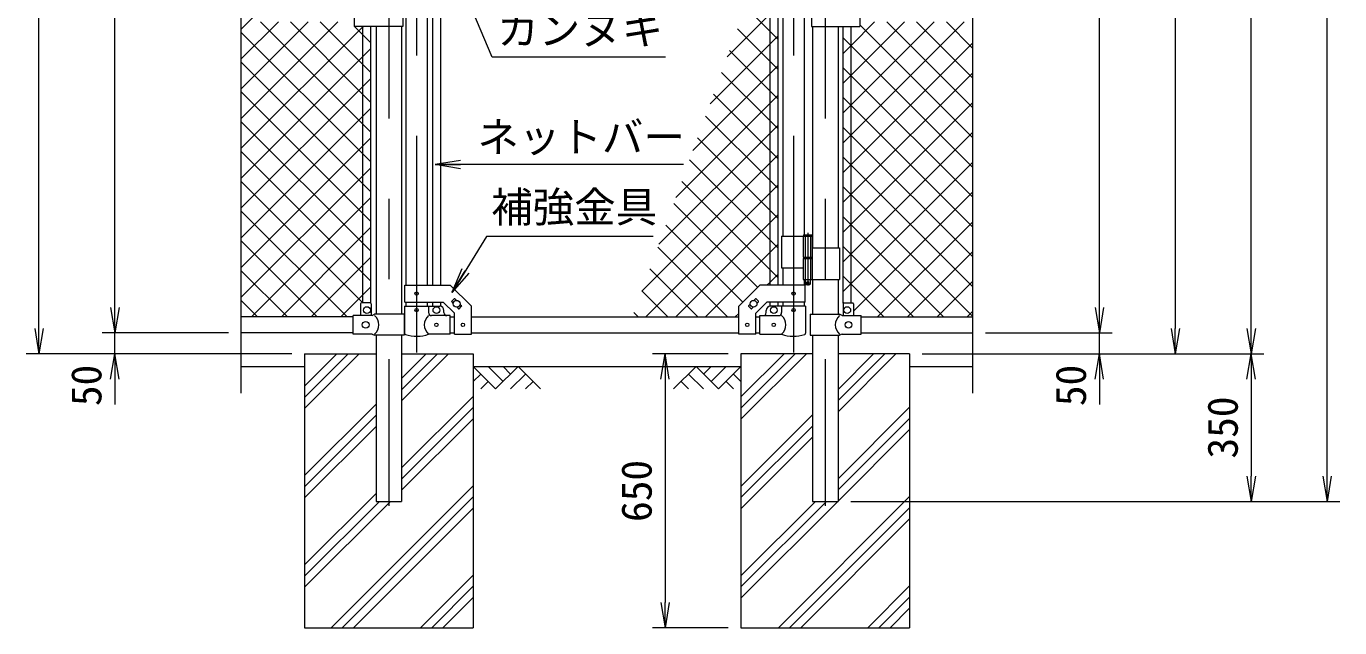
# Model space of a CAD drawing. Units: millimetres, scale not verified. Extents: x -6300 to 6300, y -4455 to 4455.
# Drawn here: x -4307 to -1192, y -1236 to 191 of the extents above; entities that cross this region are included whole.
import ezdxf
from ezdxf.enums import TextEntityAlignment as Align

# ---------------------------------------------------------------- set-up
doc = ezdxf.new("R2010")
doc.units = ezdxf.units.MM
doc.header["$LTSCALE"] = 30
doc.linetypes.add('DASHED', pattern=[7.5, 6, -1.5])
doc.linetypes.add('USER1', pattern=[50.8, 31.75, -6.35, 6.35, -6.35])
for name, color, linetype, lineweight in [('0-1_D-BMK', 2, 'USER1', 13), ('0-2_D-STR1', 1, 'Continuous', 18), ('0-3_D-STR3', 3, 'Continuous', 13), ('0-4_D-DCR-HCH', 7, 'Continuous', 9), ('0-5_D-BGD', 7, 'Continuous', 9), ('0-6_D-STR4', 7, 'Continuous', 9), ('0-7_D-STR-DIM', 7, 'Continuous', 9), ('0-8_0', 7, 'Continuous', 9), ('0-9_D-STR-TXT', 7, 'Continuous', 9), ('0-A_D-STR2', 7, 'Continuous', 9)]:
    doc.layers.add(name, color=color, linetype=linetype, lineweight=lineweight)
doc.styles.add('ＭＳ ゴシック', font='')
doc.styles.get('ＭＳ ゴシック').set_extended_font_data('MS Gothic')

# ---------------------------------------------------------------- blocks, each defined once
blk = doc.blocks.new('_Open')
at = {"layer": '0-8_0'}
blk.add_line((-30, 5), (0, 0), dxfattribs=at)
blk.add_lwpolyline([(-30, -5), (0, 0), (-30, 0)], dxfattribs=at)

msp = doc.modelspace()

# ---------------------------------------------------------------- linework, layer by layer
at = {"layer": '0-1_D-BMK'}
for p, q in [((-3446.94, 2448.75), (-3446.94, -947.06)), ((-2411.94, 2448.75), (-2411.94, -947.06)), ((-3381.29, 1455.24), (-3381.29, -583.15)), ((-2487.09, 1455.24), (-2487.09, -583.15)), ((-2453.53, -299.07), (-2453.53, -423.96)), ((-2457.16, -416.99), (-2449.91, -416.99))]:
    msp.add_line(p, q, dxfattribs=at)
at = {"layer": '0-2_D-STR1'}
for p, q in [((-3406.69, 413.51), (-3406.69, -423.44)), ((-3355.89, 413.51), (-3355.89, -423.44)), ((-2512.49, 413.51), (-2512.49, -306.99)), ((-2461.69, 413.51), (-2461.69, -303.99)), ((-3477.19, 191.01), (-3477.19, -492.39)), ((-3416.69, 191.01), (-3416.69, -492.39)), ((-2442.19, 191.01), (-2442.19, -334.99)), ((-2381.69, 191.01), (-2381.69, -334.99)), ((-2512.49, -381.99), (-2512.49, -423.44)), ((-2461.69, -409.99), (-2461.69, -423.44)), ((-2442.19, -409.99), (-2442.19, -492.39)), ((-2381.69, -409.99), (-2381.69, -492.39)), ((-3406.69, -463.44), (-3406.69, -473.49)), ((-3355.89, -463.44), (-3355.89, -473.49)), ((-2512.49, -463.44), (-2512.49, -473.49)), ((-2461.69, -463.44), (-2461.69, -473.49)), ((-3531.94, -498.49), (-3796.94, -498.49)), ((-3301.29, -498.49), (-3291.29, -498.49)), ((-3251.29, -498.49), (-2617.09, -498.49)), ((-2577.09, -498.49), (-2567.09, -498.49)), ((-2326.94, -498.49), (-2061.94, -498.49)), ((-3531.94, -536.49), (-3796.94, -536.49)), ((-3477.19, -542.39), (-3477.19, -936.49)), ((-3416.69, -542.39), (-3416.69, -936.49)), ((-3301.29, -536.49), (-3291.29, -536.49)), ((-3251.29, -536.49), (-2617.09, -536.49)), ((-2577.09, -536.49), (-2567.09, -536.49)), ((-2442.19, -542.39), (-2442.19, -936.49)), ((-2381.69, -542.39), (-2381.69, -936.49)), ((-2326.94, -536.49), (-2061.94, -536.49)), ((-3477.19, -936.49), (-3416.69, -936.49)), ((-2442.19, -936.49), (-2381.69, -936.49))]:
    msp.add_line(p, q, dxfattribs=at)
at = {"layer": '0-3_D-STR3'}
for p, q in [((-3343.79, 411.01), (-3343.79, -423.44)), ((-3324.79, 411.01), (-3324.79, -423.44)), ((-2543.59, 411.01), (-2543.59, -423.44)), ((-2524.59, 411.01), (-2524.59, -423.44)), ((-3528.94, 212.01), (-3528.94, 191.01)), ((-3414.14, 191.01), (-3528.94, 191.01)), ((-3508.44, -465.39), (-3508.44, 191.01)), ((-3489.44, -466.07), (-3489.44, 191.01)), ((-3414.14, 212.01), (-3414.14, 191.01)), ((-2444.74, 212.01), (-2444.74, 191.01)), ((-2444.74, 191.01), (-2329.94, 191.01)), ((-2369.44, -466.07), (-2369.44, 191.01)), ((-2350.44, -465.39), (-2350.44, 191.01)), ((-2329.94, 212.01), (-2329.94, 191.01)), ((-2515.64, -306.99), (-2515.64, -381.99)), ((-2515.64, -306.99), (-2442.73, -306.99)), ((-2464.33, -306.99), (-2464.33, -356.99)), ((-2443.53, -304.99), (-2463.53, -304.99)), ((-2462.53, -303.99), (-2444.53, -303.99)), ((-2443.53, -304.99), (-2444.53, -303.99)), ((-2443.53, -304.99), (-2443.53, -306.99)), ((-2442.73, -306.99), (-2442.73, -356.99)), ((-2442.73, -334.99), (-2378.39, -334.99)), ((-2378.39, -334.99), (-2378.39, -409.99)), ((-2464.33, -356.99), (-2442.73, -356.99)), ((-2464.33, -359.99), (-2442.73, -359.99)), ((-2464.33, -359.99), (-2464.33, -409.99)), ((-2464.03, -356.99), (-2464.03, -359.99)), ((-2464.03, -359.99), (-2443.03, -359.99)), ((-2443.03, -356.99), (-2443.03, -359.99)), ((-2442.73, -359.99), (-2442.73, -409.99)), ((-2515.64, -381.99), (-2464.44, -381.99)), ((-3408.99, -463.44), (-3408.99, -423.44)), ((-2464.33, -409.99), (-2378.39, -409.99)), ((-2459.53, -409.99), (-2459.53, -420.99)), ((-2458.53, -421.99), (-2459.53, -420.99)), ((-2459.39, -463.44), (-2459.39, -423.44)), ((-2458.53, -421.99), (-2448.53, -421.99)), ((-2448.53, -421.99), (-2447.53, -420.99)), ((-3490.94, -465.39), (-3511.94, -465.39)), ((-3408.99, -463.44), (-3317.86, -463.44)), ((-3343.79, -463.44), (-3343.79, -473.49)), ((-3324.79, -463.44), (-3324.79, -473.49)), ((-3317.86, -463.44), (-3291.29, -490.01)), ((-3297.96, -461.43), (-3292.3, -455.77)), ((-3297.96, -462.84), (-3294.24, -466.56)), ((-3290.89, -455.77), (-3287.17, -459.49)), ((-2577.5, -455.77), (-2581.21, -459.49)), ((-2550.52, -463.44), (-2577.09, -490.01)), ((-2570.43, -461.43), (-2576.08, -455.77)), ((-2570.43, -462.84), (-2574.14, -466.56)), ((-2459.39, -463.44), (-2550.52, -463.44)), ((-2543.59, -463.44), (-2543.59, -473.49)), ((-2524.59, -463.44), (-2524.59, -473.49)), ((-2367.94, -465.39), (-2346.94, -465.39)), ((-3486.74, -495.39), (-3531.94, -495.39)), ((-3531.94, -539.39), (-3531.94, -495.39)), ((-3513.94, -467.39), (-3513.94, -495.39)), ((-3488.94, -467.39), (-3488.94, -495.39)), ((-3486.74, -495.39), (-3480.74, -492.39)), ((-3410.84, -492.39), (-3480.74, -492.39)), ((-3410.84, -492.39), (-3410.84, -542.39)), ((-3409.84, -473.49), (-3352.74, -473.49)), ((-3409.84, -473.49), (-3409.84, -537.18)), ((-3352.74, -473.49), (-3352.74, -488.49)), ((-3352.74, -473.49), (-3326.29, -473.49)), ((-3301.29, -495.49), (-3345.74, -495.49)), ((-3316.29, -488.49), (-3316.29, -483.49)), ((-3301.29, -539.49), (-3301.29, -495.49)), ((-3291.29, -539.69), (-3291.29, -490.01)), ((-3285.41, -475.39), (-3281.7, -479.11)), ((-3280.28, -479.11), (-3274.63, -473.45)), ((-3278.34, -468.32), (-3274.63, -472.03)), ((-3251.29, -539.69), (-3251.29, -473.44)), ((-2617.09, -539.69), (-2617.09, -473.44)), ((-2590.04, -468.32), (-2593.76, -472.03)), ((-2588.1, -479.11), (-2593.76, -473.45)), ((-2582.97, -475.39), (-2586.69, -479.11)), ((-2577.09, -539.69), (-2577.09, -490.01)), ((-2567.09, -495.49), (-2522.64, -495.49)), ((-2567.09, -539.49), (-2567.09, -495.49)), ((-2552.09, -488.49), (-2552.09, -483.49)), ((-2515.64, -473.49), (-2542.09, -473.49)), ((-2458.54, -473.49), (-2515.64, -473.49)), ((-2515.64, -473.49), (-2515.64, -488.49)), ((-2458.54, -473.49), (-2458.54, -537.18)), ((-2448.04, -492.39), (-2378.14, -492.39)), ((-2448.04, -492.39), (-2448.04, -542.39)), ((-2372.14, -495.39), (-2378.14, -492.39)), ((-2372.14, -495.39), (-2326.94, -495.39)), ((-2369.94, -467.39), (-2369.94, -495.39)), ((-2344.94, -467.39), (-2344.94, -495.39)), ((-2326.94, -539.39), (-2326.94, -495.39)), ((-3486.74, -539.39), (-3531.94, -539.39)), ((-3486.74, -539.39), (-3480.74, -542.39)), ((-3410.84, -542.39), (-3480.74, -542.39)), ((-3301.29, -539.49), (-3352.74, -539.49)), ((-3291.29, -539.69), (-3251.29, -539.69)), ((-2577.09, -539.69), (-2617.09, -539.69)), ((-2567.09, -539.49), (-2515.64, -539.49)), ((-2448.04, -542.39), (-2378.14, -542.39)), ((-2372.14, -539.39), (-2378.14, -542.39)), ((-2372.14, -539.39), (-2326.94, -539.39))]:
    msp.add_line(p, q, dxfattribs=at)
at = {"layer": '0-3_D-STR3', "linetype": 'DASHED'}
for p, q in [((-2459.83, -306.99), (-2459.83, -356.99)), ((-2447.23, -306.99), (-2447.23, -356.99)), ((-2459.83, -359.99), (-2459.83, -409.99)), ((-2447.23, -359.99), (-2447.23, -409.99))]:
    msp.add_line(p, q, dxfattribs=at)
at = {"layer": '0-3_D-STR3'}
for points in [[(-2462.53, -303.99), (-2463.53, -304.99), (-2463.53, -306.99)], [(-3408.99, -423.44), (-3301.29, -423.44), (-3251.29, -473.44)], [(-2459.39, -423.44), (-2567.09, -423.44), (-2617.09, -473.44)], [(-2447.53, -409.99), (-2447.53, -420.99), (-2459.53, -420.99)]]:
    msp.add_lwpolyline(points, dxfattribs=at)
for centre, radius in [((-2453.53, -416.99), 2.5), ((-3381.29, -443.44), 4), ((-3286.29, -467.44), 8), ((-2582.09, -467.44), 8), ((-2487.09, -443.44), 4), ((-3498.94, -482.39), 8), ((-3381.29, -482.49), 4), ((-3334.29, -482.49), 8), ((-2534.09, -482.49), 8), ((-2487.09, -482.49), 4), ((-2359.94, -482.39), 8), ((-3501.94, -517.39), 8), ((-3334.29, -517.49), 4), ((-3271.29, -517.44), 4), ((-2597.09, -517.44), 4), ((-2534.09, -517.49), 4), ((-2356.94, -517.39), 8)]:
    msp.add_circle(centre, radius, dxfattribs=at)
for centre, radius, start, end in [((-3511.94, -467.39), 2, 90, 180), ((-3490.94, -467.39), 2, 0, 90), ((-3297.25, -462.14), 1, 135, 225), ((-3291.6, -456.48), 1, 45, 135), ((-2576.79, -456.48), 1, 45, 135), ((-2571.13, -462.14), 1, 315, 45), ((-2367.94, -467.39), 2, 90, 180), ((-2346.94, -467.39), 2, 0, 90), ((-3499.33, -517.39), 28.8, 310.19176, 49.80824), ((-3334.55, -517.49), 28.55, 129.59418, 230.40582), ((-3345.74, -488.49), 7, 180, 270), ((-3326.29, -483.49), 10, 0, 90), ((-3309.29, -488.49), 7, 180, 270), ((-3280.99, -478.4), 1, 225, 315), ((-3275.33, -472.74), 1, 315, 45), ((-2593.05, -472.74), 1, 135, 225), ((-2587.4, -478.4), 1, 225, 315), ((-2559.09, -488.49), 7, 270, 0), ((-2542.09, -483.49), 10, 90, 180), ((-2522.64, -488.49), 7, 270, 0), ((-2533.84, -517.49), 28.55, 309.59418, 50.40582), ((-2359.56, -517.39), 28.8, 130.19176, 229.80824), ((-3406.54, -537.18), 3.3, 180, 250.77949), ((-3381.29, -464.76), 80, 250.77949, 290.9084), ((-2487.09, -464.76), 80, 249.0916, 289.22051), ((-2461.84, -537.18), 3.3, 289.22051, 0)]:
    msp.add_arc(centre, radius, start, end, dxfattribs=at)
at = {"layer": '0-4_D-DCR-HCH'}
for p, q in [((-3646.94, -716.08), (-3517.35, -586.49)), ((-3646.94, -689.57), (-3543.86, -586.49)), ((-3646.94, -663.05), (-3570.38, -586.49)), ((-3416.69, -697.97), (-3305.22, -586.49)), ((-3416.69, -671.45), (-3331.73, -586.49)), ((-3416.69, -644.93), (-3358.25, -586.49)), ((-2611.94, -741.74), (-2456.69, -586.49)), ((-2611.94, -715.23), (-2483.2, -586.49)), ((-2611.94, -688.71), (-2509.72, -586.49)), ((-2381.69, -723.63), (-2244.55, -586.49)), ((-2381.69, -697.11), (-2271.07, -586.49)), ((-2381.69, -670.59), (-2297.59, -586.49)), ((-3193.73, -669.7), (-3246.94, -616.49)), ((-3175.99, -651.96), (-3211.47, -616.49)), ((-3140.52, -616.49), (-3193.73, -669.7)), ((-3158.16, -634.32), (-3175.99, -616.49)), ((-3140.52, -616.49), (-3087.31, -669.7)), ((-2718.37, -616.49), (-2771.58, -669.7)), ((-2718.37, -616.49), (-2665.15, -669.7)), ((-2700.63, -634.23), (-2682.89, -616.49)), ((-2682.89, -651.96), (-2647.42, -616.49)), ((-2665.15, -669.7), (-2611.94, -616.49)), ((-3229.21, -634.23), (-3246.94, -651.88)), ((-3211.47, -651.96), (-3229.29, -669.7)), ((-3122.78, -634.23), (-3158.42, -669.7)), ((-3105.04, -651.96), (-3122.86, -669.7)), ((-2753.84, -651.96), (-2736.02, -669.7)), ((-2736.1, -634.23), (-2700.47, -669.7)), ((-2647.42, -651.96), (-2629.6, -669.7)), ((-2629.68, -634.23), (-2611.94, -651.88)), ((-3646.94, -875.18), (-3477.19, -705.43)), ((-3416.69, -857.07), (-3246.94, -687.32)), ((-3416.69, -883.58), (-3246.94, -713.83)), ((-2381.69, -882.73), (-2211.94, -712.98)), ((-3646.94, -901.7), (-3477.19, -731.95)), ((-3416.69, -910.1), (-3246.94, -740.35)), ((-2611.94, -900.84), (-2442.19, -731.09)), ((-2381.69, -909.24), (-2211.94, -739.49)), ((-3646.94, -928.22), (-3477.19, -758.47)), ((-2611.94, -927.36), (-2442.19, -757.61)), ((-2381.69, -935.76), (-2211.94, -766.01)), ((-2611.94, -953.88), (-2442.19, -784.13)), ((-3583.98, -1236.49), (-3246.94, -899.45)), ((-3646.94, -1087.32), (-3477.19, -917.57)), ((-3557.47, -1236.49), (-3246.94, -925.96)), ((-2523.32, -1236.49), (-2211.94, -925.11)), ((-3646.94, -1140.35), (-3443.08, -936.49)), ((-3646.94, -1113.83), (-3469.6, -936.49)), ((-3530.95, -1236.49), (-3246.94, -952.48)), ((-2611.94, -1166.01), (-2382.42, -936.49)), ((-2611.94, -1139.49), (-2408.94, -936.49)), ((-2611.94, -1112.98), (-2435.46, -936.49)), ((-2496.81, -1236.49), (-2211.94, -951.62)), ((-2470.29, -1236.49), (-2211.94, -978.14)), ((-3371.85, -1236.49), (-3246.94, -1111.58)), ((-3345.34, -1236.49), (-3246.94, -1138.1)), ((-2311.19, -1236.49), (-2211.94, -1137.24)), ((-3318.82, -1236.49), (-3246.94, -1164.61)), ((-2284.68, -1236.49), (-2211.94, -1163.76)), ((-2258.16, -1236.49), (-2211.94, -1190.27))]:
    msp.add_line(p, q, dxfattribs=at)
at = {"layer": '0-5_D-BGD'}
for p, q in [((-3796.94, -616.49), (-3646.94, -616.49)), ((-3246.94, -616.49), (-2611.94, -616.49)), ((-2211.94, -616.49), (-2061.94, -616.49))]:
    msp.add_line(p, q, dxfattribs=at)
at = {"layer": '0-6_D-STR4'}
for p, q in [((-3646.94, -586.49), (-3646.94, -1236.49)), ((-3646.94, -586.49), (-3477.19, -586.49)), ((-3416.69, -586.49), (-3246.94, -586.49)), ((-3246.94, -586.49), (-3246.94, -1236.49)), ((-2611.94, -586.49), (-2611.94, -1236.49)), ((-2442.19, -586.49), (-2611.94, -586.49)), ((-2211.94, -586.49), (-2381.69, -586.49)), ((-2211.94, -586.49), (-2211.94, -1236.49)), ((-3646.94, -1236.49), (-3246.94, -1236.49)), ((-2611.94, -1236.49), (-2211.94, -1236.49))]:
    msp.add_line(p, q, dxfattribs=at)
at = {"layer": '0-7_D-STR-DIM'}
for p, q in [((-4276.94, -526.49), (-4276.94, 2353.51)), ((-4096.94, -476.49), (-4096.94, 2353.51)), ((-1401.94, -526.49), (-1401.94, 2353.51)), ((-1221.94, -876.49), (-1221.94, 2353.51)), ((-1761.94, -476.49), (-1761.94, 1353.51)), ((-1581.94, 1353.51), (-1581.94, -526.49)), ((-3796.94, -679.49), (-3796.94, 912.86)), ((-2061.94, -679.49), (-2061.94, 912.86)), ((-4096.94, -476.49), (-4096.94, -416.49)), ((-1761.94, -476.49), (-1761.94, -416.49)), ((-3826.94, -536.49), (-4126.94, -536.49)), ((-3826.94, -536.49), (-4126.94, -536.49)), ((-4096.94, -586.49), (-4096.94, -536.49)), ((-2031.94, -536.49), (-1731.94, -536.49)), ((-2031.94, -536.49), (-1731.94, -536.49)), ((-1761.94, -586.49), (-1761.94, -536.49)), ((-3676.94, -586.49), (-4306.94, -586.49)), ((-3676.94, -586.49), (-4126.94, -586.49)), ((-2641.94, -586.49), (-2821.94, -586.49)), ((-2181.94, -586.49), (-1731.94, -586.49)), ((-2181.94, -586.49), (-1371.94, -586.49)), ((-2181.94, -586.49), (-1371.94, -586.49)), ((-2181.94, -586.49), (-1551.94, -586.49)), ((-4096.94, -646.49), (-4096.94, -706.49)), ((-2791.94, -646.49), (-2791.94, -1176.49)), ((-1761.94, -646.49), (-1761.94, -706.49)), ((-1401.94, -646.49), (-1401.94, -876.49)), ((-2351.69, -936.49), (-1191.94, -936.49)), ((-2351.69, -936.49), (-1371.94, -936.49)), ((-2641.94, -1236.49), (-2821.94, -1236.49))]:
    msp.add_line(p, q, dxfattribs=at)
at = {"layer": '0-9_D-STR-TXT'}
msp.add_line((-2747.91, -137.17), (-3335.16, -137.17), dxfattribs=at)
for points in [[(-2790.9, 117.83), (-3201.86, 117.83), (-3335.22, 433.12)], [(-2820.17, -307.51), (-3215.26, -307.51), (-3296.24, -438.99)]]:
    msp.add_lwpolyline(points, dxfattribs=at)
at = {"layer": '0-A_D-STR2'}
for p, q in [((-2644.87, 118.37), (-2543.59, 219.65)), ((-2543.59, 179.31), (-2601.58, 237.3)), ((-3796.94, 113.67), (-3709.1, 201.51)), ((-3796.94, 42.96), (-3638.39, 201.51)), ((-3796.94, -27.75), (-3567.68, 201.51)), ((-3508.44, -41.1), (-3751.05, 201.51)), ((-3508.44, 29.61), (-3680.34, 201.51)), ((-3508.44, 100.32), (-3609.63, 201.51)), ((-2350.44, 145.96), (-2294.89, 201.51)), ((-2350.44, 75.25), (-2224.18, 201.51)), ((-2350.44, 4.54), (-2153.47, 201.51)), ((-2350.44, -66.17), (-2082.76, 201.51)), ((-2061.94, -73.38), (-2329.94, 194.62)), ((-2061.94, -2.67), (-2266.13, 201.51)), ((-2061.94, 68.04), (-2195.42, 201.51)), ((-2061.94, 138.75), (-2124.71, 201.51)), ((-3508.44, -111.81), (-3796.94, 176.69)), ((-2543.59, 108.6), (-2620.45, 185.46)), ((-2524.59, 160.31), (-2543.59, 179.31)), ((-2543.59, 148.93), (-2524.59, 167.93)), ((-2350.44, 144.4), (-2369.44, 163.4)), ((-3508.44, 119.33), (-3489.44, 138.33)), ((-2685.33, 7.2), (-2543.59, 148.93)), ((-2543.59, 37.89), (-2639.32, 133.62)), ((-2369.44, 126.96), (-2350.44, 145.96)), ((-2350.44, -136.88), (-2061.94, 151.62)), ((-2061.94, -144.1), (-2350.44, 144.4)), ((-3796.94, -169.17), (-3508.44, 119.33)), ((-3508.44, -182.52), (-3796.94, 105.98)), ((-3489.44, 81.32), (-3508.44, 100.32)), ((-2524.59, 89.6), (-2543.59, 108.6)), ((-2543.59, 78.22), (-2524.59, 97.22)), ((-3508.44, 48.62), (-3489.44, 67.62)), ((-2725.8, -103.98), (-2543.59, 78.22)), ((-2543.59, -32.82), (-2658.19, 81.78)), ((-2350.44, 73.69), (-2369.44, 92.69)), ((-2369.44, 56.25), (-2350.44, 75.25)), ((-2350.44, -207.6), (-2061.94, 80.9)), ((-2061.94, -214.81), (-2350.44, 73.69)), ((-3796.94, -239.88), (-3508.44, 48.62)), ((-3508.44, -253.23), (-3796.94, 35.27)), ((-2524.59, 18.89), (-2543.59, 37.89)), ((-3489.44, 10.61), (-3508.44, 29.61)), ((-2766.26, -215.15), (-2543.59, 7.51)), ((-2543.59, -103.53), (-2677.06, 29.93)), ((-2543.59, 7.51), (-2524.59, 26.51)), ((-2350.44, 2.98), (-2369.44, 21.98)), ((-2369.44, -14.46), (-2350.44, 4.54)), ((-2350.44, -278.31), (-2061.94, 10.19)), ((-2061.94, -285.52), (-2350.44, 2.98)), ((-3796.94, -310.59), (-3508.44, -22.09)), ((-3508.44, -22.09), (-3489.44, -3.09)), ((-2543.59, -174.24), (-2695.92, -21.91)), ((-3508.44, -323.94), (-3796.94, -35.44)), ((-3489.44, -60.1), (-3508.44, -41.1)), ((-2524.59, -51.82), (-2543.59, -32.82)), ((-2543.59, -63.2), (-2524.59, -44.2)), ((-2350.44, -67.73), (-2369.44, -48.73)), ((-2350.44, -349.02), (-2061.94, -60.52)), ((-3796.94, -381.3), (-3508.44, -92.8)), ((-3508.44, -92.8), (-3489.44, -73.8)), ((-2806.72, -326.33), (-2543.59, -63.2)), ((-2543.59, -244.95), (-2714.79, -73.75)), ((-2369.44, -85.17), (-2350.44, -66.17)), ((-2061.94, -356.23), (-2350.44, -67.73)), ((-3508.44, -394.65), (-3796.94, -106.15)), ((-3489.44, -130.81), (-3508.44, -111.81)), ((-2524.59, -122.53), (-2543.59, -103.53)), ((-2543.59, -133.91), (-2524.59, -114.91)), ((-2350.44, -138.44), (-2369.44, -119.44)), ((-3508.44, -163.51), (-3489.44, -144.51)), ((-2847.19, -437.5), (-2543.59, -133.91)), ((-2543.59, -315.66), (-2733.66, -125.59)), ((-2369.44, -155.88), (-2350.44, -136.88)), ((-2350.44, -419.73), (-2061.94, -131.23)), ((-2061.94, -426.94), (-2350.44, -138.44)), ((-3796.94, -452.01), (-3508.44, -163.51)), ((-3489.44, -201.52), (-3508.44, -182.52)), ((-2543.59, -386.37), (-2752.53, -177.43)), ((-2524.59, -193.24), (-2543.59, -174.24)), ((-2543.59, -204.62), (-2524.59, -185.62)), ((-3508.44, -234.22), (-3489.44, -215.22)), ((-2837.46, -498.49), (-2543.59, -204.62)), ((-2350.44, -209.15), (-2369.44, -190.15)), ((-2369.44, -226.6), (-2350.44, -207.6)), ((-2061.94, -497.65), (-2350.44, -209.15)), ((-2344.94, -484.94), (-2061.94, -201.94)), ((-3546.03, -498.49), (-3796.94, -247.57)), ((-3772.71, -498.49), (-3508.44, -234.22)), ((-2572.16, -428.51), (-2771.4, -229.28)), ((-2524.59, -263.95), (-2543.59, -244.95)), ((-3489.44, -272.23), (-3508.44, -253.23)), ((-2766.75, -498.49), (-2543.59, -275.33)), ((-2543.59, -275.33), (-2524.59, -256.33)), ((-2350.44, -279.86), (-2369.44, -260.86)), ((-2369.44, -297.31), (-2350.44, -278.31)), ((-2131.81, -498.49), (-2350.44, -279.86)), ((-2287.78, -498.49), (-2061.94, -272.65)), ((-3702, -498.49), (-3508.44, -304.94)), ((-3508.44, -304.94), (-3489.44, -285.94)), ((-2607.52, -463.87), (-2790.27, -281.12)), ((-3616.74, -498.49), (-3796.94, -318.28)), ((-3489.44, -342.94), (-3508.44, -323.94)), ((-2643.61, -498.49), (-2809.14, -332.96)), ((-2524.59, -334.66), (-2543.59, -315.66)), ((-2543.59, -346.04), (-2524.59, -327.04)), ((-2350.44, -350.57), (-2369.44, -331.57)), ((-3508.44, -375.65), (-3489.44, -356.65)), ((-2696.04, -498.49), (-2543.59, -346.04)), ((-2369.44, -368.02), (-2350.44, -349.02)), ((-2202.52, -498.49), (-2350.44, -350.57)), ((-2217.07, -498.49), (-2061.94, -343.36)), ((-3687.45, -498.49), (-3796.94, -388.99)), ((-3631.29, -498.49), (-3508.44, -375.65)), ((-3489.44, -413.65), (-3508.44, -394.65)), ((-2714.32, -498.49), (-2828.01, -384.8)), ((-2524.59, -405.37), (-2543.59, -386.37)), ((-2350.44, -421.28), (-2369.44, -402.28)), ((-3508.44, -446.36), (-3489.44, -427.36)), ((-2369.44, -438.73), (-2350.44, -419.73)), ((-2273.23, -498.49), (-2350.44, -421.28)), ((-2146.36, -498.49), (-2061.94, -414.07)), ((-3758.16, -498.49), (-3796.94, -459.71)), ((-3560.57, -498.49), (-3508.44, -446.36)), ((-2785.03, -498.49), (-2846.88, -436.64)), ((-2855.74, -498.49), (-2865.74, -488.48)), ((-2625.33, -498.49), (-2617.09, -490.25)), ((-2075.65, -498.49), (-2061.94, -484.78))]:
    msp.add_line(p, q, dxfattribs=at)
for points in [[(-3796.94, 184.38), (-3779.81, 201.51), (-3508.44, 472.88), (-3489.44, 491.88)], [(-3796.94, -98.46), (-3508.44, 190.04), (-3507.47, 191.01)], [(-3489.44, 152.03), (-3508.44, 171.03), (-3528.42, 191.01)], [(-3508.42, -465.39), (-3508.44, -465.36), (-3796.94, -176.86)], [(-2550.28, -423.44), (-2543.59, -416.75), (-2524.59, -397.75)]]:
    msp.add_lwpolyline(points, dxfattribs=at)

# ---------------------------------------------------------------- block references
at = {"layer": '0-7_D-STR-DIM', "xscale": 2, "yscale": 2}
for p, rotation in [((-4096.94, -536.49), 270), ((-4096.94, -536.49), 270), ((-1761.94, -536.49), 270), ((-1761.94, -536.49), 270), ((-4276.94, -586.49), 270), ((-1581.94, -586.49), 270), ((-1401.94, -586.49), 270), ((-4096.94, -586.49), 90), ((-2791.94, -586.49), 90), ((-1761.94, -586.49), 90), ((-1401.94, -586.49), 90), ((-1401.94, -936.49), 270), ((-1221.94, -936.49), 270), ((-2791.94, -1236.49), 270)]:
    msp.add_blockref('_Open', p, dxfattribs=dict(at, rotation=rotation))
at = {"layer": '0-9_D-STR-TXT', "xscale": 2, "yscale": 2}
for p, rotation in [((-3337.16, -137.17), 180), ((-3297.28, -440.69), 238.37189)]:
    msp.add_blockref('_Open', p, dxfattribs=dict(at, rotation=rotation))

# ---------------------------------------------------------------- texts
at = {"layer": '0-7_D-STR-DIM', "style": 'ＭＳ ゴシック'}
for s, p in [('50', (-4107.06, -710.43)), ('50', (-1772.06, -710.43)), ('350', (-1412.06, -834.8)), ('650', (-2802.06, -985.36))]:
    msp.add_text(s, height=72.14, rotation=90, dxfattribs=at).set_placement(p, align=Align.BOTTOM_LEFT)
at = {"layer": '0-9_D-STR-TXT', "style": 'ＭＳ ゴシック'}
for s, p in [('カンヌキ', (-3190.04, 125.94)), ('ネットバー', (-3237.08, -129.24)), ('補強金具', (-3204.3, -295.58))]:
    msp.add_text(s, height=72.14, dxfattribs=at).set_placement(p, align=Align.BOTTOM_LEFT)

doc.saveas('drawing.dxf')
